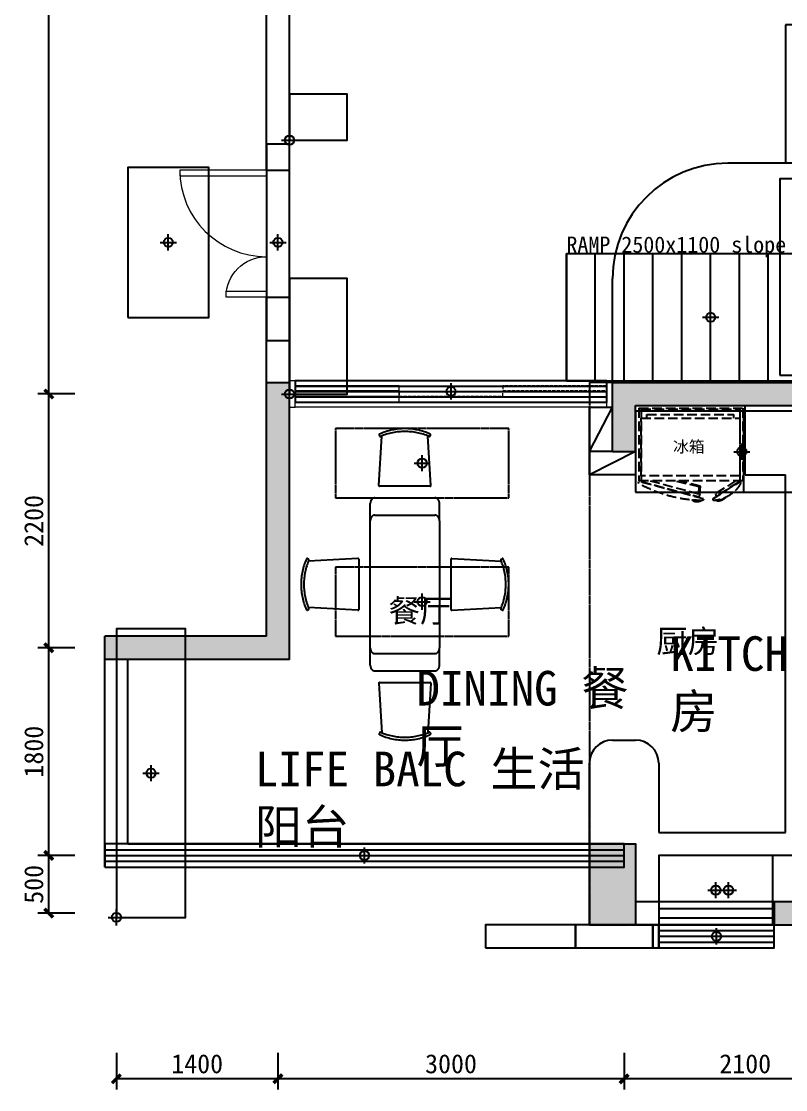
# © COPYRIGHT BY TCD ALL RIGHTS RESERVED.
# Model space of a CAD drawing. Header units: millimetres. Extents: x 0 to 1315425, y -297887 to 3.
# Drawn here: x 1298748 to 1305372, y -297887 to -288628 of the extents above; entities that cross this region are included whole.
import ezdxf

# ---------------------------------------------------------------- set-up
doc = ezdxf.new("R2010")
doc.units = ezdxf.units.MM
doc.linetypes.add('AX-B-comp-new-P01$0$DASH', pattern=[0.35, 0.25, -0.1])
doc.linetypes.add('DASHDOT', pattern=[21, 12, -3, 3, -3])
for name, color, linetype in [('A-ACCESS-RAMP', 5, 'CONTINUOUS'), ('A-CAB-EXST-BASE', 34, 'CONTINUOUS'), ('A-CAB-EXST-TALL', 30, 'CONTINUOUS'), ('A-ELEM-TAG', 6, 'CONTINUOUS'), ('A-EQPM-EXST', 30, 'Continuous'), ('A-FURN-EXST-KEEP', 42, 'CONTINUOUS'), ('A-FURN-PROP', 41, 'CONTINUOUS'), ('A-GLAZ-EXST', 4, 'CONTINUOUS'), ('A-OPEN-EXST', 3, 'CONTINUOUS'), ('A-QC-ZONE', 140, 'DASHDOT'), ('A-SURVEY-HATCH', 9, 'CONTINUOUS'), ('A-TEXT', 250, 'CONTINUOUS'), ('A-WALL-DEMO', 8, 'Continuous'), ('A-WALL-EXST-CORR', 1, 'CONTINUOUS'), ('D0-FURNITURE', 2, 'Continuous'), ('F-FURN', 3, 'Continuous'), ('F-SAN FIT', 4, 'Continuous'), ('F-TEXT', 6, 'Continuous'), ('LIB-PLAN', 7, 'Continuous'), ('S-COLUMN', 6, 'Continuous'), ('S-S.WALL', 7, 'Continuous'), ('S-楼梯', 108, 'Continuous')]:
    doc.layers.add(name, color=color, linetype=linetype)
doc.layers.add('F-DOOR', color=3, linetype='Continuous', lineweight=13)
doc.styles.add('HT', font='simhei.ttf')
doc.styles.add('宋体', font='')
doc.styles.get('宋体').set_extended_font_data('SimSun')
doc.dimstyles.new('TCD', dxfattribs={"dimscale": 0, "dimtxt": 2.2, "dimasz": 1, "dimexe": 1.25, "dimexo": 3, "dimtad": 1, "dimrnd": 5, "dimtxsty": '宋体', "dimblk": 'ARCHTICK', "dimcen": 2.5, "dimazin": 3, "dimtfac": 1, "dimtix": 1, "dimtmove": 2, "dimatfit": 3, "dimldrblk": 'DOT', "dimlwd": -1})

# ---------------------------------------------------------------- blocks, each defined once
blk = doc.blocks.new('*U431')
blk.add_lwpolyline([(0, 0), (0, 350), (-50, 350), (-50, 0)], close=True)
at = {"color": 8}
blk.add_arc((0, 0), 350, 90, 180, dxfattribs=at)
blk = doc.blocks.new('*U432')
blk.add_lwpolyline([(0, 0), (0, 750), (-50, 750), (-50, 0)], close=True)
at = {"color": 8}
blk.add_arc((0, 0), 750, 90, 180, dxfattribs=at)
blk = doc.blocks.new('bing')
at = {"layer": 'F-FURN', "color": 251, "linetype": 'AX-B-comp-new-P01$0$DASH', "ltscale": 333}
for p, q in [((1197850.5, -291556.4), (1198000.6, -291318.1)), ((1197992.7, -291337.3), (1197871.6, -291527)), ((1198006.5, -291358.9), (1197896.1, -291531.7)), ((1197986.1, -291314.2), (1198000.6, -291318.1)), ((1197992.7, -291337.3), (1198006.5, -291340)), ((1198636.5, -291296.9), (1198006.5, -291296.9)), ((1198006.5, -291296.9), (1198006.5, -292196.9)), ((1198636.5, -291322.6), (1198006.5, -291322.6)), ((1198549.8, -291323.1), (1198050.9, -291323.1)), ((1198050.9, -291323.1), (1198050.9, -292177.4)), ((1198542.3, -291323.1), (1198078.4, -291323.1)), ((1198549.8, -292177.4), (1198549.8, -291323.1)), ((1198549.8, -291373.1), (1198580.1, -291373.1)), ((1198580.1, -292127.4), (1198580.1, -291373.1)), ((1198616.5, -292176.9), (1198616.5, -291322.6)), ((1198626.5, -292176.9), (1198626.5, -291322.6)), ((1198636.5, -292196.9), (1198636.5, -291296.9)), ((1197850.5, -291556.4), (1197836, -291552.5)), ((1197896.1, -291531.7), (1197871.6, -291527)), ((1197850.5, -291637.4), (1197836, -291641.2)), ((1197850.5, -291637.4), (1198000.6, -292197.6)), ((1197891.2, -291669.4), (1197867.1, -291675.9)), ((1198001.7, -292178.2), (1197867.1, -291675.9)), ((1197891.2, -291669.4), (1197961.1, -291663.7)), ((1198006.5, -292099.6), (1197891.2, -291669.4)), ((1197893.3, -291677), (1197953.4, -291673.2)), ((1197953.4, -291673.2), (1198006.5, -291887.7)), ((1197961.1, -291663.7), (1198006.5, -291850.3)), ((1197986.1, -292201.5), (1198000.6, -292197.6)), ((1198006.5, -292176.9), (1198001.7, -292178.2)), ((1198001.7, -292178.2), (1198006.5, -292176.9)), ((1198636.5, -292176.9), (1198006.5, -292176.9)), ((1198636.5, -292196.9), (1198006.5, -292196.9)), ((1198050.9, -292177.4), (1198549.8, -292177.4)), ((1198549.8, -292127.4), (1198580.1, -292127.4))]:
    blk.add_line(p, q, dxfattribs=at)
for centre, radius, start, end in [((1198119.5, -291564.6), 283.7, 118.03271, 177.56033), ((1197914.4, -291510.6), 83.4, 130.7231, 200.97184), ((1197914.4, -291510.6), 78.4, 136.31185, 195.38309), ((1197907.2, -291694.1), 83.4, 147.85825, 218.10699), ((1197907.2, -291694.1), 78.4, 153.447, 212.51824), ((1198978.2, -291635.4), 1142.2, 180.29227, 209.70773)]:
    blk.add_arc(centre, radius, start, end, dxfattribs=at)
blk = doc.blocks.new('_ARCHTICK')
at = {"color": 0, "linetype": 'ByBlock', "const_width": 0.4}
blk.add_lwpolyline([(-0.5, -0.5), (0.5, 0.5)], dxfattribs=at)
blk = doc.blocks.new('*D446')
at = {"layer": 'Defpoints', "color": 0}
for p in [(1303971.9, -296257.8), (1306071.9, -296257.8), (1303971.9, -297793.5)]:
    blk.add_point(p, dxfattribs=at)
at = {"layer": 'S-COLUMN', "color": 0, "lineweight": -2}
for p, q in [((1303971.9, -297568.5), (1303971.9, -297887.3)), ((1306071.9, -297568.5), (1306071.9, -297887.3))]:
    blk.add_line(p, q, dxfattribs=at)
at = {"layer": 'S-COLUMN', "color": 0}
blk.add_line((1306071.9, -297793.5), (1303971.9, -297793.5), dxfattribs=at)
at = {"layer": 'S-COLUMN', "color": 0, "xscale": 75, "yscale": 75, "zscale": 75, "rotation": 180}
blk.add_blockref('_ARCHTICK', (1303971.9, -297793.5), dxfattribs=at)
at = {"layer": 'S-COLUMN', "color": 0, "xscale": 75, "yscale": 75, "zscale": 75}
blk.add_blockref('_ARCHTICK', (1306071.9, -297793.5), dxfattribs=at)
at = {"layer": 'S-COLUMN', "color": 2, "insert": (1305021.9, -297664.2), "char_height": 165, "attachment_point": 5, "style": '宋体'}
blk.add_mtext('2100', dxfattribs=at)
blk = doc.blocks.new('_Dot')
at = {"color": 0, "linetype": 'ByBlock', "lineweight": -2}
blk.add_line((-0.5, 0), (-1, 0), dxfattribs=at)
at = {"color": 0, "linetype": 'ByBlock', "const_width": 0.5}
blk.add_lwpolyline([(-0.25, 0, 1), (0.25, 0, 1)], format="xyb", close=True, dxfattribs=at)
blk = doc.blocks.new('*D447')
at = {"layer": 'Defpoints', "color": 0}
for p in [(1300971.9, -294157.8), (1303971.9, -296257.8), (1300971.9, -297793.5)]:
    blk.add_point(p, dxfattribs=at)
at = {"layer": 'S-COLUMN', "color": 0, "lineweight": -2}
for p, q in [((1300971.9, -297568.5), (1300971.9, -297887.3)), ((1303971.9, -297568.5), (1303971.9, -297887.3))]:
    blk.add_line(p, q, dxfattribs=at)
at = {"layer": 'S-COLUMN', "color": 0}
blk.add_line((1303971.9, -297793.5), (1300971.9, -297793.5), dxfattribs=at)
at = {"layer": 'S-COLUMN', "color": 0, "xscale": 75, "yscale": 75, "zscale": 75, "rotation": 180}
blk.add_blockref('_ARCHTICK', (1300971.9, -297793.5), dxfattribs=at)
at = {"layer": 'S-COLUMN', "color": 0, "xscale": 75, "yscale": 75, "zscale": 75}
blk.add_blockref('_ARCHTICK', (1303971.9, -297793.5), dxfattribs=at)
at = {"layer": 'S-COLUMN', "color": 2, "insert": (1302471.9, -297664.2), "char_height": 165, "attachment_point": 5, "style": '宋体'}
blk.add_mtext('3000', dxfattribs=at)
blk = doc.blocks.new('*D448')
at = {"layer": 'Defpoints', "color": 0}
for p in [(1300971.9, -294157.8), (1299571.9, -295757.8), (1299571.9, -297793.5)]:
    blk.add_point(p, dxfattribs=at)
at = {"layer": 'S-COLUMN', "color": 0, "lineweight": -2}
for p, q in [((1299571.9, -297568.5), (1299571.9, -297887.3)), ((1300971.9, -297568.5), (1300971.9, -297887.3))]:
    blk.add_line(p, q, dxfattribs=at)
at = {"layer": 'S-COLUMN', "color": 0}
blk.add_line((1300971.9, -297793.5), (1299571.9, -297793.5), dxfattribs=at)
at = {"layer": 'S-COLUMN', "color": 0, "xscale": 75, "yscale": 75, "zscale": 75, "rotation": 180}
blk.add_blockref('_ARCHTICK', (1299571.9, -297793.5), dxfattribs=at)
at = {"layer": 'S-COLUMN', "color": 0, "xscale": 75, "yscale": 75, "zscale": 75}
blk.add_blockref('_ARCHTICK', (1300971.9, -297793.5), dxfattribs=at)
at = {"layer": 'S-COLUMN', "color": 2, "insert": (1300271.9, -297664.2), "char_height": 165, "attachment_point": 5, "style": '宋体'}
blk.add_mtext('1400', dxfattribs=at)
blk = doc.blocks.new('*D453')
at = {"layer": 'Defpoints', "color": 0}
for p in [(1298986, -295857.8), (1299471.9, -295857.8), (1303671.9, -296357.8)]:
    blk.add_point(p, dxfattribs=at)
at = {"layer": 'S-COLUMN', "color": 0, "lineweight": -2}
for p, q in [((1299211, -295857.8), (1298892.2, -295857.8)), ((1299211, -296357.8), (1298892.2, -296357.8))]:
    blk.add_line(p, q, dxfattribs=at)
at = {"layer": 'S-COLUMN', "color": 0}
blk.add_line((1298986, -296357.8), (1298986, -295857.8), dxfattribs=at)
at = {"layer": 'S-COLUMN', "color": 0, "xscale": 75, "yscale": 75, "zscale": 75}
for p, rotation in [((1298986, -295857.8), 90), ((1298986, -296357.8), 270)]:
    blk.add_blockref('_ARCHTICK', p, dxfattribs=dict(at, rotation=rotation))
at = {"layer": 'S-COLUMN', "color": 2, "insert": (1298856.6, -296107.8), "char_height": 165, "attachment_point": 5, "rotation": 90, "style": '宋体'}
blk.add_mtext('500', dxfattribs=at)
blk = doc.blocks.new('*D454')
at = {"layer": 'Defpoints', "color": 0}
for p in [(1298986, -294057.8), (1299671.9, -294057.8), (1299471.9, -295857.8)]:
    blk.add_point(p, dxfattribs=at)
at = {"layer": 'S-COLUMN', "color": 0, "lineweight": -2}
for p, q in [((1299211, -294057.8), (1298892.2, -294057.8)), ((1299211, -295857.8), (1298892.2, -295857.8))]:
    blk.add_line(p, q, dxfattribs=at)
at = {"layer": 'S-COLUMN', "color": 0}
blk.add_line((1298986, -295857.8), (1298986, -294057.8), dxfattribs=at)
at = {"layer": 'S-COLUMN', "color": 0, "xscale": 75, "yscale": 75, "zscale": 75}
for p, rotation in [((1298986, -294057.8), 90), ((1298986, -295857.8), 270)]:
    blk.add_blockref('_ARCHTICK', p, dxfattribs=dict(at, rotation=rotation))
at = {"layer": 'S-COLUMN', "color": 2, "insert": (1298856.6, -294957.8), "char_height": 165, "attachment_point": 5, "rotation": 90, "style": '宋体'}
blk.add_mtext('1800', dxfattribs=at)
blk = doc.blocks.new('*D455')
at = {"layer": 'Defpoints', "color": 0}
for p in [(1298986, -291857.8), (1301071.9, -291857.8), (1299671.9, -294057.8)]:
    blk.add_point(p, dxfattribs=at)
at = {"layer": 'S-COLUMN', "color": 0, "lineweight": -2}
for p, q in [((1299211, -291857.8), (1298892.2, -291857.8)), ((1299211, -294057.8), (1298892.2, -294057.8))]:
    blk.add_line(p, q, dxfattribs=at)
at = {"layer": 'S-COLUMN', "color": 0}
blk.add_line((1298986, -294057.8), (1298986, -291857.8), dxfattribs=at)
at = {"layer": 'S-COLUMN', "color": 0, "xscale": 75, "yscale": 75, "zscale": 75}
for p, rotation in [((1298986, -291857.8), 90), ((1298986, -294057.8), 270)]:
    blk.add_blockref('_ARCHTICK', p, dxfattribs=dict(at, rotation=rotation))
at = {"layer": 'S-COLUMN', "color": 2, "insert": (1298856.6, -292957.8), "char_height": 165, "attachment_point": 5, "rotation": 90, "style": '宋体'}
blk.add_mtext('2200', dxfattribs=at)
blk = doc.blocks.new('*D456')
at = {"layer": 'Defpoints', "color": 0}
for p in [(1298986, -283357.8), (1301071.9, -283357.8), (1301071.9, -291857.8)]:
    blk.add_point(p, dxfattribs=at)
at = {"layer": 'S-COLUMN', "color": 0, "lineweight": -2}
for p, q in [((1299211, -283357.8), (1298892.2, -283357.8)), ((1299211, -291857.8), (1298892.2, -291857.8))]:
    blk.add_line(p, q, dxfattribs=at)
at = {"layer": 'S-COLUMN', "color": 0}
blk.add_line((1298986, -291857.8), (1298986, -283357.8), dxfattribs=at)
at = {"layer": 'S-COLUMN', "color": 0, "xscale": 75, "yscale": 75, "zscale": 75}
for p, rotation in [((1298986, -283357.8), 90), ((1298986, -291857.8), 270)]:
    blk.add_blockref('_ARCHTICK', p, dxfattribs=dict(at, rotation=rotation))
at = {"layer": 'S-COLUMN', "color": 2, "insert": (1298856.6, -287607.8), "char_height": 165, "attachment_point": 5, "rotation": 90, "style": '宋体'}
blk.add_mtext('8500', dxfattribs=at)
blk = doc.blocks.new('ELEM_TAG')
for p, q in [((-70, 0), (70, 0)), ((0, -70), (0, 70))]:
    blk.add_line(p, q)
blk.add_circle((0, 0), 40)
blk = doc.blocks.new('DINING_TABLE_1500x600_PLAN')
at = {"layer": 'LIB-PLAN'}
for p, q in [((-700, 300), (-550, 300)), ((-550, 300), (550, 300)), ((550, 300), (700, 300)), ((-750, 259.1), (-750, -259.1)), ((-600, 259.1), (-600, -259.1)), ((600, 259.1), (600, -259.1)), ((750, 259.1), (750, -259.1)), ((-700, -300), (-550, -300)), ((550, -300), (-550, -300)), ((550, -300), (700, -300))]:
    blk.add_line(p, q, dxfattribs=at)
for points in [[(-700, 300), (-702.5, 300), (-704.9, 299.8), (-707.3, 299.6), (-709.8, 299.2), (-712.1, 298.8), (-714.5, 298.2), (-716.8, 297.6), (-719.1, 296.9), (-721.4, 296.1), (-723.6, 295.2), (-725.7, 294.2), (-727.8, 293.1), (-729.8, 291.9), (-731.7, 290.7), (-733.6, 289.4), (-735.4, 288), (-737, 286.6), (-738.7, 285), (-740.2, 283.5), (-741.6, 281.8), (-742.9, 280.1), (-744.1, 278.4), (-745.2, 276.6), (-746.2, 274.7), (-747.1, 272.9), (-747.8, 271), (-748.5, 269), (-749, 267.1), (-749.5, 265.1), (-749.8, 263.1), (-749.9, 261.1), (-750, 259.1)], [(-550, 300), (-552.5, 300), (-554.9, 299.8), (-557.3, 299.6), (-559.8, 299.2), (-562.1, 298.8), (-564.5, 298.2), (-566.8, 297.6), (-569.1, 296.9), (-571.4, 296.1), (-573.6, 295.2), (-575.7, 294.2), (-577.8, 293.1), (-579.8, 291.9), (-581.7, 290.7), (-583.6, 289.4), (-585.4, 288), (-587, 286.6), (-588.7, 285), (-590.2, 283.5), (-591.6, 281.8), (-592.9, 280.1), (-594.1, 278.4), (-595.2, 276.6), (-596.2, 274.7), (-597.1, 272.9), (-597.8, 271), (-598.5, 269), (-599, 267.1), (-599.5, 265.1), (-599.8, 263.1), (-599.9, 261.1), (-600, 259.1)], [(600, 259.1), (599.9, 261.1), (599.8, 263.1), (599.5, 265.1), (599, 267.1), (598.5, 269), (597.8, 271), (597.1, 272.9), (596.2, 274.7), (595.2, 276.6), (594.1, 278.4), (592.9, 280.1), (591.6, 281.8), (590.2, 283.5), (588.7, 285), (587, 286.6), (585.4, 288), (583.6, 289.4), (581.7, 290.7), (579.8, 291.9), (577.8, 293.1), (575.7, 294.2), (573.6, 295.2), (571.4, 296.1), (569.1, 296.9), (566.8, 297.6), (564.5, 298.2), (562.1, 298.8), (559.8, 299.2), (557.3, 299.6), (554.9, 299.8), (552.5, 300), (550, 300)], [(750, 259.1), (749.9, 261.1), (749.8, 263.1), (749.5, 265.1), (749, 267.1), (748.5, 269), (747.8, 271), (747.1, 272.9), (746.2, 274.7), (745.2, 276.6), (744.1, 278.4), (742.9, 280.1), (741.6, 281.8), (740.2, 283.5), (738.7, 285), (737, 286.6), (735.4, 288), (733.6, 289.4), (731.7, 290.7), (729.8, 291.9), (727.8, 293.1), (725.7, 294.2), (723.6, 295.2), (721.4, 296.1), (719.1, 296.9), (716.8, 297.6), (714.5, 298.2), (712.1, 298.8), (709.8, 299.2), (707.3, 299.6), (704.9, 299.8), (702.5, 300), (700, 300)], [(-750, -259.1), (-749.9, -261.1), (-749.8, -263.1), (-749.5, -265.1), (-749, -267.1), (-748.5, -269), (-747.8, -271), (-747.1, -272.9), (-746.2, -274.7), (-745.2, -276.6), (-744.1, -278.4), (-742.9, -280.1), (-741.6, -281.8), (-740.2, -283.5), (-738.7, -285), (-737, -286.6), (-735.4, -288), (-733.6, -289.4), (-731.7, -290.7), (-729.8, -291.9), (-727.8, -293.1), (-725.7, -294.2), (-723.6, -295.2), (-721.4, -296.1), (-719.1, -296.9), (-716.8, -297.6), (-714.5, -298.2), (-712.1, -298.8), (-709.8, -299.2), (-707.3, -299.6), (-704.9, -299.8), (-702.5, -300), (-700, -300)], [(-600, -259.1), (-599.9, -261.1), (-599.8, -263.1), (-599.5, -265.1), (-599, -267.1), (-598.5, -269), (-597.8, -271), (-597.1, -272.9), (-596.2, -274.7), (-595.2, -276.6), (-594.1, -278.4), (-592.9, -280.1), (-591.6, -281.8), (-590.2, -283.5), (-588.7, -285), (-587, -286.6), (-585.4, -288), (-583.6, -289.4), (-581.7, -290.7), (-579.8, -291.9), (-577.8, -293.1), (-575.7, -294.2), (-573.6, -295.2), (-571.4, -296.1), (-569.1, -296.9), (-566.8, -297.6), (-564.5, -298.2), (-562.1, -298.8), (-559.8, -299.2), (-557.3, -299.6), (-554.9, -299.8), (-552.5, -300), (-550, -300)], [(550, -300), (552.5, -300), (554.9, -299.8), (557.3, -299.6), (559.8, -299.2), (562.1, -298.8), (564.5, -298.2), (566.8, -297.6), (569.1, -296.9), (571.4, -296.1), (573.6, -295.2), (575.7, -294.2), (577.8, -293.1), (579.8, -291.9), (581.7, -290.7), (583.6, -289.4), (585.4, -288), (587, -286.6), (588.7, -285), (590.2, -283.5), (591.6, -281.8), (592.9, -280.1), (594.1, -278.4), (595.2, -276.6), (596.2, -274.7), (597.1, -272.9), (597.8, -271), (598.5, -269), (599, -267.1), (599.5, -265.1), (599.8, -263.1), (599.9, -261.1), (600, -259.1)], [(700, -300), (702.5, -300), (704.9, -299.8), (707.3, -299.6), (709.8, -299.2), (712.1, -298.8), (714.5, -298.2), (716.8, -297.6), (719.1, -296.9), (721.4, -296.1), (723.6, -295.2), (725.7, -294.2), (727.8, -293.1), (729.8, -291.9), (731.7, -290.7), (733.6, -289.4), (735.4, -288), (737, -286.6), (738.7, -285), (740.2, -283.5), (741.6, -281.8), (742.9, -280.1), (744.1, -278.4), (745.2, -276.6), (746.2, -274.7), (747.1, -272.9), (747.8, -271), (748.5, -269), (749, -267.1), (749.5, -265.1), (749.8, -263.1), (749.9, -261.1), (750, -259.1)]]:
    blk.add_lwpolyline(points, dxfattribs=at)
blk = doc.blocks.new('DINING_CHAIR_450x500_PLAN')
at = {"layer": 'LIB-PLAN'}
for p, q in [((-225, -243.4), (-200.3, 185.9)), ((-218.3, 184.9), (-222.7, 194.3)), ((225, -243.4), (200.3, 185.9)), ((218.3, 184.9), (222.7, 194.3)), ((218.7, -250), (-218.7, -250))]:
    blk.add_line(p, q, dxfattribs=at)
for points in [[(-219.6, 202.6), (-219.9, 202.5), (-220.2, 202.4), (-220.4, 202.2), (-220.7, 202), (-220.9, 201.8), (-221.2, 201.6), (-221.4, 201.4), (-221.6, 201.2), (-221.8, 201), (-222, 200.7), (-222.2, 200.5), (-222.4, 200.2), (-222.5, 200), (-222.7, 199.7), (-222.8, 199.4), (-222.9, 199.1), (-223, 198.8), (-223.1, 198.5), (-223.2, 198.2), (-223.2, 197.9), (-223.3, 197.6), (-223.3, 197.3), (-223.3, 197), (-223.3, 196.7), (-223.3, 196.4), (-223.2, 196.1), (-223.2, 195.8), (-223.1, 195.5), (-223, 195.2), (-222.9, 194.9), (-222.8, 194.6), (-222.7, 194.3)], [(219.6, 202.6), (206.7, 208.3), (193.5, 213.6), (180.3, 218.6), (166.9, 223.2), (153.4, 227.4), (139.8, 231.3), (126.1, 234.9), (112.3, 238), (98.5, 240.8), (84.5, 243.3), (70.5, 245.3), (56.5, 247), (42.4, 248.3), (28.3, 249.2), (14.1, 249.8), (0, 250), (-14.1, 249.8), (-28.3, 249.2), (-42.4, 248.3), (-56.5, 247), (-70.5, 245.3), (-84.5, 243.3), (-98.5, 240.8), (-112.3, 238), (-126.1, 234.9), (-139.8, 231.3), (-153.4, 227.4), (-166.9, 223.2), (-180.3, 218.6), (-193.5, 213.6), (-206.7, 208.3), (-219.6, 202.6)], [(210.2, 181.8), (197.7, 187), (185.1, 191.8), (172.4, 196.4), (159.5, 200.6), (146.6, 204.4), (133.6, 208), (120.5, 211.2), (107.3, 214.1), (94, 216.6), (80.7, 218.9), (67.3, 220.7), (53.9, 222.3), (40.5, 223.5), (27, 224.3), (13.5, 224.8), (0, 225), (-13.5, 224.8), (-27, 224.3), (-40.5, 223.5), (-53.9, 222.3), (-67.3, 220.7), (-80.7, 218.9), (-94, 216.6), (-107.3, 214.1), (-120.5, 211.2), (-133.6, 208), (-146.6, 204.4), (-159.5, 200.6), (-172.4, 196.4), (-185.1, 191.8), (-197.7, 187), (-210.2, 181.8)], [(222.7, 194.3), (222.8, 194.6), (222.9, 194.9), (223, 195.2), (223.1, 195.5), (223.2, 195.8), (223.2, 196.1), (223.3, 196.4), (223.3, 196.7), (223.3, 197), (223.3, 197.3), (223.3, 197.6), (223.2, 197.9), (223.2, 198.2), (223.1, 198.5), (223, 198.8), (222.9, 199.1), (222.8, 199.4), (222.7, 199.7), (222.5, 200), (222.4, 200.2), (222.2, 200.5), (222, 200.7), (221.8, 201), (221.6, 201.2), (221.4, 201.4), (221.2, 201.6), (220.9, 201.8), (220.7, 202), (220.4, 202.2), (220.2, 202.4), (219.9, 202.5), (219.6, 202.6)], [(-218.3, 184.9), (-218.2, 184.6), (-218, 184.4), (-217.9, 184.1), (-217.7, 183.9), (-217.5, 183.6), (-217.3, 183.4), (-217.1, 183.2), (-216.9, 183), (-216.7, 182.8), (-216.4, 182.6), (-216.2, 182.4), (-215.9, 182.2), (-215.7, 182.1), (-215.4, 182), (-215.1, 181.8), (-214.9, 181.7), (-214.6, 181.6), (-214.3, 181.5), (-214, 181.5), (-213.7, 181.4), (-213.4, 181.4), (-213.1, 181.3), (-212.8, 181.3), (-212.5, 181.3), (-212.2, 181.3), (-211.9, 181.3), (-211.6, 181.4), (-211.3, 181.4), (-211, 181.5), (-210.7, 181.6), (-210.4, 181.7), (-210.2, 181.8)], [(210.2, 181.8), (210.4, 181.7), (210.7, 181.6), (211, 181.5), (211.3, 181.4), (211.6, 181.4), (211.9, 181.3), (212.2, 181.3), (212.5, 181.3), (212.8, 181.3), (213.1, 181.3), (213.4, 181.4), (213.7, 181.4), (214, 181.5), (214.3, 181.5), (214.6, 181.6), (214.9, 181.7), (215.1, 181.8), (215.4, 182), (215.7, 182.1), (215.9, 182.2), (216.2, 182.4), (216.4, 182.6), (216.7, 182.8), (216.9, 183), (217.1, 183.2), (217.3, 183.4), (217.5, 183.6), (217.7, 183.9), (217.9, 184.1), (218, 184.4), (218.2, 184.6), (218.3, 184.9)], [(-225, -243.4), (-225, -243.7), (-225, -244), (-225, -244.3), (-224.9, -244.7), (-224.9, -245), (-224.8, -245.3), (-224.7, -245.6), (-224.6, -245.9), (-224.5, -246.2), (-224.4, -246.5), (-224.2, -246.8), (-224.1, -247), (-223.9, -247.3), (-223.7, -247.6), (-223.5, -247.8), (-223.3, -248), (-223.1, -248.3), (-222.8, -248.5), (-222.6, -248.7), (-222.3, -248.9), (-222.1, -249), (-221.8, -249.2), (-221.5, -249.4), (-221.2, -249.5), (-220.9, -249.6), (-220.6, -249.7), (-220.3, -249.8), (-220, -249.9), (-219.7, -249.9), (-219.4, -250), (-219.1, -250), (-218.7, -250)], [(218.7, -250), (219.1, -250), (219.4, -250), (219.7, -249.9), (220, -249.9), (220.3, -249.8), (220.6, -249.7), (220.9, -249.6), (221.2, -249.5), (221.5, -249.4), (221.8, -249.2), (222.1, -249), (222.3, -248.9), (222.6, -248.7), (222.8, -248.5), (223.1, -248.3), (223.3, -248), (223.5, -247.8), (223.7, -247.6), (223.9, -247.3), (224.1, -247), (224.2, -246.8), (224.4, -246.5), (224.5, -246.2), (224.6, -245.9), (224.7, -245.6), (224.8, -245.3), (224.9, -245), (224.9, -244.7), (225, -244.3), (225, -244), (225, -243.7), (225, -243.4)]]:
    blk.add_lwpolyline(points, dxfattribs=at)

msp = doc.modelspace()

# ---------------------------------------------------------------- hatches: boundary and pattern name
at = {"layer": 'A-SURVEY-HATCH'}
h = msp.add_hatch(color=251, dxfattribs=at)
h.dxf.hatch_style = 1
h.paths.add_polyline_path([(1306371.915, -283057.788), (1305971.915, -283057.788), (1305971.915, -283257.788), (1305071.915, -283257.788), (1305071.915, -283457.788), (1305971.915, -283457.788), (1306371.915, -283457.788)])
h.paths.add_polyline_path([(1301071.915, -291757.788), (1300871.915, -291757.788), (1300871.915, -293957.788), (1299471.915, -293957.788), (1299471.915, -294157.788), (1301071.915, -294157.788)])
h.paths.add_polyline_path([(1306171.915, -284557.788), (1305971.915, -284557.788), (1305971.915, -286157.788), (1306171.915, -286157.788), (1306171.915, -285557.788), (1307071.915, -285557.788), (1307071.915, -285357.788), (1306171.915, -285357.788)])
h = msp.add_hatch(color=251, dxfattribs=at)
h.dxf.hatch_style = 1
h.paths.add_polyline_path([(1304071.915, -295757.788), (1303671.915, -295757.788), (1303671.915, -296457.788), (1304071.915, -296457.788)])
h.paths.add_polyline_path([(1306171.915, -295757.788), (1305971.915, -295757.788), (1305971.915, -296257.788), (1305271.915, -296257.788), (1305271.915, -296457.788), (1306771.915, -296457.788), (1306771.915, -296257.788), (1306171.915, -296257.788)])
h.paths.add_polyline_path([(1306371.915, -291757.788), (1303871.915, -291757.788), (1303871.915, -292357.788), (1304071.915, -292357.788), (1304071.915, -291957.788), (1305971.915, -291957.788), (1305971.915, -292557.788), (1306171.915, -292557.788), (1306171.915, -291957.788), (1306371.915, -291957.788)])

# ---------------------------------------------------------------- linework, layer by layer
at = {"layer": 'A-ACCESS-RAMP'}
for p, q in [((1303472, -291743), (1303472, -290643)), ((1303722, -291743), (1303722, -290643)), ((1303972, -291743), (1303972, -290643)), ((1304222, -291743), (1304222, -290643)), ((1304472, -291743), (1304472, -290643)), ((1304722, -291743), (1304722, -290643)), ((1304972, -291743), (1304972, -290643)), ((1305222, -291743), (1305222, -290643))]:
    msp.add_line(p, q, dxfattribs=at)
msp.add_lwpolyline([(1303472, -291743), (1305972, -291743), (1305972, -290643), (1303472, -290643)], close=True, dxfattribs=at)
at = {"layer": 'A-CAB-EXST-BASE'}
msp.add_lwpolyline([(1304272, -296458), (1305482, -296458), (1305482, -295858), (1304272, -295858)], close=True, dxfattribs=at)
at = {"layer": 'A-CAB-EXST-TALL'}
msp.add_lwpolyline([(1304072, -292708), (1305912, -292708), (1305912, -292008), (1304072, -292008)], close=True, dxfattribs=at)
at = {"layer": 'A-EQPM-EXST'}
for points in [[(1305007, -292708), (1305912, -292708), (1305912, -292008), (1305007, -292008)], [(1304272, -296458), (1305262, -296458), (1305262, -295858), (1304272, -295858)]]:
    msp.add_lwpolyline(points, close=True, dxfattribs=at)
at = {"layer": 'A-FURN-EXST-KEEP'}
for points in [[(1299672, -291194), (1300372, -291194), (1300372, -289894), (1299672, -289894)], [(1301072, -291858), (1301572, -291858), (1301572, -290858), (1301072, -290858)], [(1299572, -296394), (1300172, -296394), (1300172, -293894), (1299572, -293894)], [(1299572, -296394), (1300172, -296394), (1300172, -293894), (1299572, -293894)]]:
    msp.add_lwpolyline(points, close=True, dxfattribs=at)
at = {"layer": 'A-FURN-PROP'}
msp.add_lwpolyline([(1301072, -289658), (1301572, -289658), (1301572, -289258), (1301072, -289258)], close=True, dxfattribs=at)
at = {"layer": 'A-GLAZ-EXST'}
for p, q in [((1301122, -291789.25), (1303822, -291789.25)), ((1301122, -291835.5), (1303822, -291835.5)), ((1301122, -291881.75), (1303822, -291881.75)), ((1299472, -295808), (1303972, -295808)), ((1299472, -295858), (1303972, -295858)), ((1299472, -295908), (1303972, -295908)), ((1304272, -296508), (1305272, -296508)), ((1304272, -296558), (1305272, -296558)), ((1304272, -296608), (1305272, -296608))]:
    msp.add_line(p, q, dxfattribs=at)
for points in [[(1301122, -291928), (1303822, -291928), (1303822, -291743), (1301122, -291743)], [(1299472, -295958), (1303972, -295958), (1303972, -295758), (1299472, -295758)], [(1304272, -296658), (1305272, -296658), (1305272, -296458), (1304272, -296458)]]:
    msp.add_lwpolyline(points, close=True, dxfattribs=at)
at = {"layer": 'A-OPEN-EXST'}
for points in [[(1300872, -291394), (1301072, -291394), (1301072, -289694), (1300872, -289694)], [(1305322, -291694), (1305572, -291694), (1305572, -289994), (1305322, -289994)], [(1301122, -291928), (1303822, -291928), (1303822, -291743), (1301122, -291743)]]:
    msp.add_lwpolyline(points, close=True, dxfattribs=at)
at = {"layer": 'A-QC-ZONE'}
for points in [[(1303672, -296458), (1306372, -296458), (1306372, -291758), (1303672, -291758)], [(1301472, -292758), (1302972, -292758), (1302972, -292158), (1301472, -292158)], [(1301472, -293958), (1302972, -293958), (1302972, -293358), (1301472, -293358)]]:
    msp.add_lwpolyline(points, close=True, dxfattribs=at)
at = {"layer": 'A-WALL-DEMO'}
for p, q in [((1304071.915, -292357.788), (1304071.915, -291957.788)), ((1303871.915, -292357.788), (1304071.915, -292357.788)), ((1300871.915, -293957.788), (1299471.915, -293957.788))]:
    msp.add_line(p, q, dxfattribs=at)
msp.add_lwpolyline([(1303671.915, -295757.788), (1304071.915, -295757.788), (1304071.915, -296457.788), (1303671.915, -296457.788)], close=True, dxfattribs=at)
at = {"layer": 'A-WALL-EXST-CORR'}
for points in [[(1302772, -296658), (1303552, -296658), (1303552, -296458), (1302772, -296458)], [(1303552, -296658), (1304222, -296658), (1304222, -296458), (1303552, -296458)], [(1304222, -296658), (1304272, -296658), (1304272, -296458), (1304222, -296458)]]:
    msp.add_lwpolyline(points, close=True, dxfattribs=at)
at = {"layer": 'F-DOOR', "color": 1, "linetype": 'ByBlock'}
for p, q in [((1303821.915, -291742.788), (1301121.915, -291742.788)), ((1303821.915, -291972.788), (1301121.915, -291972.788))]:
    msp.add_line(p, q, dxfattribs=at)
for points in [[(1301071.915, -291957.788), (1301071.915, -291972.788), (1301121.915, -291972.788), (1301121.915, -291742.788), (1301071.915, -291742.788), (1301071.915, -291757.788)], [(1303871.915, -291957.788), (1303871.915, -291972.788), (1303821.915, -291972.788), (1303821.915, -291742.788), (1303871.915, -291742.788), (1303871.915, -291757.788)]]:
    msp.add_lwpolyline(points, dxfattribs=at)
at = {"layer": 'F-DOOR', "linetype": 'ByBlock'}
for points in [[(1301121.915, -291827.788), (1302021.915, -291827.788), (1302021.915, -291787.788), (1301121.915, -291787.788)], [(1301121.915, -291877.788), (1302021.915, -291877.788), (1302021.915, -291837.788), (1301121.915, -291837.788)], [(1301121.915, -291927.788), (1302021.915, -291927.788), (1302021.915, -291887.788), (1301121.915, -291887.788)]]:
    msp.add_lwpolyline(points, close=True, dxfattribs=at)
at = {"layer": 'F-DOOR', "color": 8, "linetype": 'AX-B-comp-new-P01$0$DASH', "ltscale": 111}
for points in [[(1302021.915, -291877.788), (1302921.915, -291877.788), (1302921.915, -291837.788), (1302021.915, -291837.788)], [(1302921.915, -291827.788), (1303821.915, -291827.788), (1303821.915, -291787.788), (1302921.915, -291787.788)]]:
    msp.add_lwpolyline(points, close=True, dxfattribs=at)
at = {"layer": 'F-SAN FIT'}
for p, q in [((1303671.915, -292557.788), (1303671.915, -291972.788)), ((1303671.915, -291972.788), (1303871.915, -291972.788)), ((1305021.915, -292557.788), (1305021.915, -291957.788)), ((1303871.915, -292357.788), (1303671.915, -292357.788)), ((1304071.915, -292357.788), (1304071.915, -292557.788)), ((1304071.915, -292557.788), (1303671.915, -292557.788)), ((1305021.915, -292557.788), (1305371.915, -292557.788)), ((1305371.915, -295657.788), (1305371.915, -292557.788)), ((1303871.915, -294857.788), (1304071.915, -294857.788)), ((1303671.915, -295757.788), (1303671.915, -295057.788)), ((1304271.915, -295057.788), (1304271.915, -295657.788)), ((1304271.915, -295657.788), (1305371.915, -295657.788))]:
    msp.add_line(p, q, dxfattribs=at)
at = {"layer": 'F-SAN FIT', "color": 8}
for p, q in [((1303671.915, -292357.788), (1303871.915, -291972.788)), ((1304071.915, -292357.788), (1303671.915, -292557.788))]:
    msp.add_line(p, q, dxfattribs=at)
at = {"layer": 'F-SAN FIT'}
for centre, start, end in [((1303871.915, -295057.788), 90, 180), ((1304071.915, -295057.788), 0, 90)]:
    msp.add_arc(centre, 200, start, end, dxfattribs=at)
at = {"layer": 'S-S.WALL'}
for p, q in [((1300871.915, -289917.788), (1300871.915, -281504.776)), ((1301071.915, -289917.788), (1301071.915, -283457.788)), ((1300871.915, -289917.788), (1301071.915, -289917.788)), ((1300871.915, -293957.788), (1300871.915, -291017.788)), ((1300871.915, -291017.788), (1301071.915, -291017.788)), ((1301071.915, -294157.788), (1301071.915, -291017.788)), ((1300871.915, -291757.788), (1301071.915, -291757.788)), ((1303871.915, -292357.788), (1303871.915, -291757.788)), ((1303871.915, -291757.788), (1306371.915, -291757.788)), ((1304071.915, -291957.788), (1305971.915, -291957.788)), ((1299471.915, -295957.788), (1299471.915, -293957.788)), ((1301071.915, -294157.788), (1299471.915, -294157.788)), ((1299671.915, -295757.788), (1299671.915, -294157.788)), ((1299671.915, -295757.788), (1303871.915, -295757.788)), ((1299471.915, -295957.788), (1303671.915, -295957.788)), ((1304071.915, -296257.788), (1304271.915, -296257.788)), ((1305271.915, -296257.788), (1305971.915, -296257.788)), ((1304071.915, -296457.788), (1304271.915, -296457.788)), ((1305271.915, -296457.788), (1306771.915, -296457.788))]:
    msp.add_line(p, q, dxfattribs=at)
at = {"layer": 'S-S.WALL', "color": 2}
for p, q in [((1304271.915, -296257.788), (1305271.915, -296257.788)), ((1304271.915, -296457.788), (1305271.915, -296457.788))]:
    msp.add_line(p, q, dxfattribs=at)
at = {"layer": 'S-S.WALL', "color": 1}
for p, q in [((1304271.915, -296317.788), (1305271.915, -296317.788)), ((1304271.915, -296397.788), (1305271.915, -296397.788))]:
    msp.add_line(p, q, dxfattribs=at)
at = {"layer": 'S-S.WALL'}
for points in [[(1304271.915, -296257.788), (1304271.915, -296457.788)], [(1305271.915, -296257.788), (1305271.915, -296457.788)]]:
    msp.add_lwpolyline(points, dxfattribs=at)
at = {"layer": 'S-楼梯'}
for p, q in [((1305371.915, -288657.788), (1305371.915, -289857.788)), ((1305971.915, -288657.788), (1305371.915, -288657.788)), ((1305971.915, -289857.788), (1304871.915, -289857.788)), ((1303871.915, -291757.788), (1303871.915, -290857.788))]:
    msp.add_line(p, q, dxfattribs=at)
msp.add_arc((1304871.915, -290857.788), 1000, 90, 180, dxfattribs=at)

# ---------------------------------------------------------------- block references
at = {"layer": 'A-ELEM-TAG'}
for p in [(1301722, -295858), (1304772, -296558), (1301072, -291858), (1301072, -289658), (1299572, -296394), (1304722, -291193), (1304992, -292358), (1304877, -296158), (1304767, -296158), (1300972, -290544), (1302472, -291835.5), (1302472, -291835.5), (1299872, -295144), (1300022, -290544), (1302222, -292458), (1302222, -293658)]:
    msp.add_blockref('ELEM_TAG', p, dxfattribs=at)
at = {"layer": 'D0-FURNITURE'}
msp.add_blockref('DINING_CHAIR_450x500_PLAN', (1302072, -292408), dxfattribs=at)
for name, p, rotation in [('DINING_TABLE_1500x600_PLAN', (1302072, -293508), 90), ('DINING_CHAIR_450x500_PLAN', (1301422, -293508), 90), ('DINING_CHAIR_450x500_PLAN', (1302722, -293508), 270), ('DINING_CHAIR_450x500_PLAN', (1302072, -294608), 180)]:
    msp.add_blockref(name, p, dxfattribs=dict(at, rotation=rotation))
at = {"layer": 'F-DOOR', "linetype": 'ByBlock', "rotation": 90}
msp.add_blockref('*U432', (1300871.915, -289917.788), dxfattribs=at)
at = {"layer": 'F-DOOR', "linetype": 'ByBlock', "xscale": -1, "rotation": 90}
msp.add_blockref('*U431', (1300871.915, -291017.788), dxfattribs=at)
at = {"layer": 'S-S.WALL', "xscale": -1, "rotation": 270}
msp.add_blockref('bing', (1596296.894, -1490617.174), dxfattribs=at)

# ---------------------------------------------------------------- texts
at = {"layer": 'A-TEXT', "attachment_point": 1, "style": 'HT'}
for s, insert, char_height, width in [('{\\fSimSun|b0|i0|c134|p2;RAMP 2500x1100 slope 1:6.25 — ASSISTED/POWER-WHEELCHAIR (provisional)}', (1303472, -290493), 140, 6762), ('{\\fSimSun|b0|i0|c134|p2;KITCHEN 厨房}', (1304372, -293958), 300, 2100), ('{\\fSimSun|b0|i0|c134|p2;DINING 餐厅}', (1302172, -294258), 300, 1890), ('{\\fSimSun|b0|i0|c134|p2;LIFE BALC 生活阳台}', (1300772, -294958), 300, 2940)]:
    msp.add_mtext(s, dxfattribs=dict(at, insert=insert, char_height=char_height, width=width))
at = {"layer": 'F-FURN', "color": 251, "linetype": 'AX-B-comp-new-P01$0$DASH', "ltscale": 333, "style": '宋体'}
msp.add_text('冰箱', height=100, dxfattribs=at).set_placement((1304396.843, -292364.459))
at = {"layer": 'F-TEXT', "char_height": 200, "style": 'HT'}
for s, width, insert, attachment_point in [('{\\fSimSun|b0|i0|c134|p2;餐厅}', 872.51357, (1301929.885, -293636.656), 1), ('{\\fSimSun|b0|i0|c134|p2;厨房}', 717.26335, (1304796.922, -293900.621), 3)]:
    msp.add_mtext_dynamic_manual_height_columns(s, width=width, gutter_width=1, heights=[0], dxfattribs=dict(at, insert=insert, attachment_point=attachment_point))

# ---------------------------------------------------------------- dimensions: what is measured, and where the dimension line sits
at = {"layer": 'S-COLUMN'}
for base, p1, p2, picture, middle in [((1298985.957, -283357.788), (1301071.915, -291857.788), (1301071.915, -283357.788), '*D456', (1298856.582, -287607.788)), ((1298985.957, -291857.788), (1299671.915, -294057.788), (1301071.915, -291857.788), '*D455', (1298856.582, -292957.788)), ((1298985.957, -294057.788), (1299471.915, -295857.788), (1299671.915, -294057.788), '*D454', (1298856.582, -294957.788)), ((1298985.957, -295857.788), (1303671.915, -296357.788), (1299471.915, -295857.788), '*D453', (1298856.582, -296107.788))]:
    dim = msp.add_linear_dim(base=base, p1=p1, p2=p2, angle=90, dimstyle='TCD', override={"dimscale": 75}, dxfattribs=at)
    dim.commit()
    dim.dimension.update_dxf_attribs({"geometry": picture, "text_midpoint": middle})
for base, p1, p2, picture, middle in [((1299571.915, -297793.53), (1300971.915, -294157.788), (1299571.915, -295757.788), '*D448', (1300271.915, -297664.155)), ((1300971.915, -297793.53), (1303971.915, -296257.788), (1300971.915, -294157.788), '*D447', (1302471.915, -297664.155)), ((1303971.915, -297793.53), (1306071.915, -296257.788), (1303971.915, -296257.788), '*D446', (1305021.915, -297664.155))]:
    dim = msp.add_linear_dim(base=base, p1=p1, p2=p2, dimstyle='TCD', override={"dimscale": 75}, dxfattribs=at)
    dim.commit()
    dim.dimension.update_dxf_attribs({"geometry": picture, "text_midpoint": middle})

doc.saveas('drawing.dxf')
